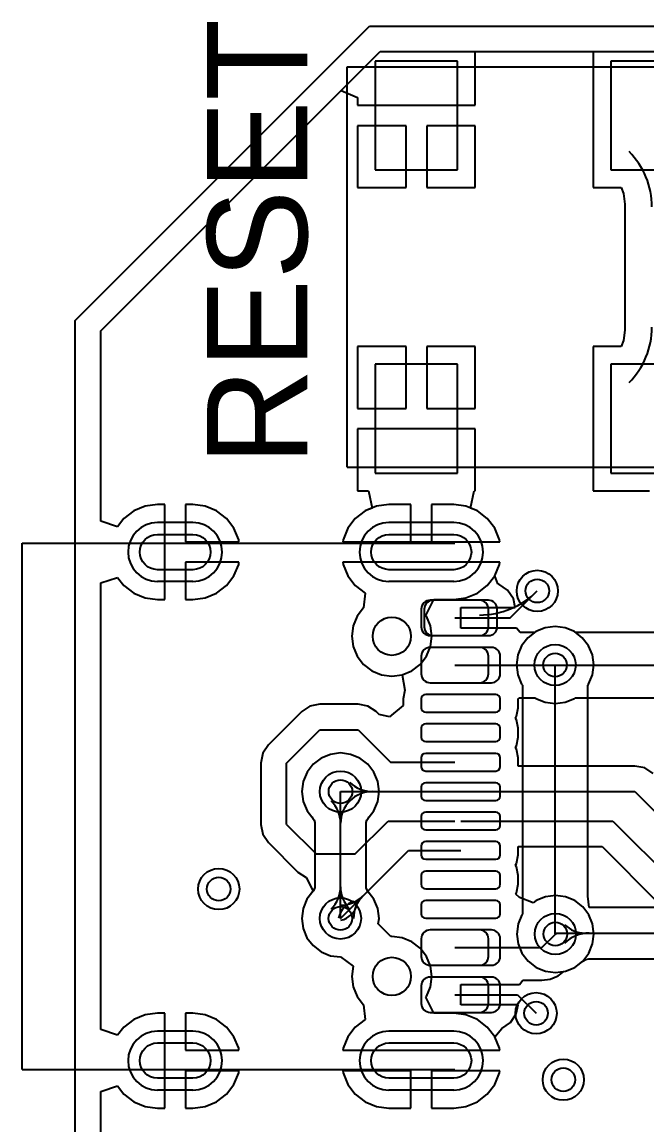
# Model space of a CAD drawing. Header units: millimetres. Extents: x 70.7 to 144.7, y 50.1 to 113.7.
# Drawn here: x 71.34 to 81.95, y 86.41 to 105.15 of the extents above; entities that cross this region are included whole.
import ezdxf

# ---------------------------------------------------------------- set-up
doc = ezdxf.new("R2010")
doc.units = ezdxf.units.MM
for name, color, linetype in [('BottomLayer', 5, 'Continuous'), ('BottomSolder', 6, 'Continuous'), ('KeepOutLayer', 6, 'Continuous'), ('MultiLayer', 9, 'Continuous'), ('PadHoleLayer', 156, 'Continuous'), ('TopLayer', 1, 'Continuous'), ('TopOverlay', 2, 'Continuous'), ('TopPaste', 8, 'Continuous'), ('TopSolder', 216, 'Continuous'), ('ViaHoleLayer', 16, 'Continuous')]:
    doc.layers.add(name, color=color, linetype=linetype)

# ---------------------------------------------------------------- blocks, each defined once
blk = doc.blocks.new('_____C_46')
at = {"layer": 'BottomLayer'}
for p, q in [((-2.075, 4.82), (-2.675, 4.82)), ((2.355, 4.82), (1.255, 4.82)), ((-2.075, 3.82), (-2.675, 3.82)), ((2.355, 3.82), (1.255, 3.82)), ((-2.075, -3.82), (-2.675, -3.82)), ((2.355, -3.82), (1.255, -3.82)), ((-2.075, -4.82), (-2.675, -4.82)), ((2.355, -4.82), (1.255, -4.82))]:
    blk.add_line(p, q, dxfattribs=at)
for centre, start, end in [((-2.675, 4.32), 90, 270), ((-2.075, 4.32), 270, 90), ((1.255, 4.32), 90, 270), ((2.355, 4.32), 270, 90), ((-2.675, -4.32), 90, 270), ((-2.075, -4.32), 270, 90), ((1.255, -4.32), 90, 270), ((2.355, -4.32), 270, 90)]:
    blk.add_arc(centre, 0.5, start, end, dxfattribs=at)
at = {"layer": 'BottomSolder'}
for p, q in [((-2.075, 4.82), (-2.675, 4.82)), ((2.355, 4.82), (1.255, 4.82)), ((-2.075, 3.82), (-2.675, 3.82)), ((2.355, 3.82), (1.255, 3.82)), ((-2.075, -3.82), (-2.675, -3.82)), ((2.355, -3.82), (1.255, -3.82)), ((-2.075, -4.82), (-2.675, -4.82)), ((2.355, -4.82), (1.255, -4.82))]:
    blk.add_line(p, q, dxfattribs=at)
for centre, start, end in [((-2.675, 4.32), 90, 270), ((-2.075, 4.32), 270, 90), ((1.255, 4.32), 90, 270), ((2.355, 4.32), 270, 90), ((-2.675, -4.32), 90, 270), ((-2.075, -4.32), 270, 90), ((1.255, -4.32), 90, 270), ((2.355, -4.32), 270, 90)]:
    blk.add_arc(centre, 0.5, start, end, dxfattribs=at)
at = {"layer": 'KeepOutLayer'}
for centre in [(1.305, 2.89), (1.305, -2.89)]:
    blk.add_circle(centre, 0.325, dxfattribs=at)
at = {"layer": 'MultiLayer'}
for p, q in [((-2.075, 4.82), (-2.675, 4.82)), ((2.355, 4.82), (1.255, 4.82)), ((-2.075, 3.82), (-2.675, 3.82)), ((2.355, 3.82), (1.255, 3.82)), ((-2.075, -3.82), (-2.675, -3.82)), ((2.355, -3.82), (1.255, -3.82)), ((-2.075, -4.82), (-2.675, -4.82)), ((2.355, -4.82), (1.255, -4.82))]:
    blk.add_line(p, q, dxfattribs=at)
for centre, start, end in [((-2.675, 4.32), 90, 270), ((-2.075, 4.32), 270, 90), ((1.255, 4.32), 90, 270), ((2.355, 4.32), 270, 90), ((-2.675, -4.32), 90, 270), ((-2.075, -4.32), 270, 90), ((1.255, -4.32), 90, 270), ((2.355, -4.32), 270, 90)]:
    blk.add_arc(centre, 0.5, start, end, dxfattribs=at)
at = {"layer": 'PadHoleLayer'}
for points in [[(-2.675, 4.62), (-2.075, 4.62, -1), (-2.075, 4.02), (-2.675, 4.02, -1)], [(1.255, 4.62), (2.355, 4.62, -1), (2.355, 4.02), (1.255, 4.02, -1)], [(-2.675, -4.02), (-2.075, -4.02, -1), (-2.075, -4.62), (-2.675, -4.62, -1)], [(1.255, -4.02), (2.355, -4.02, -1), (2.355, -4.62), (1.255, -4.62, -1)]]:
    blk.add_lwpolyline(points, format="xyb", close=True, dxfattribs=at)
at = {"layer": 'TopLayer'}
for p, q in [((-2.075, 4.82), (-2.675, 4.82)), ((2.355, 4.82), (1.255, 4.82)), ((-2.075, 3.82), (-2.675, 3.82)), ((2.355, 3.82), (1.255, 3.82)), ((2.795, 3.5), (1.955, 3.5)), ((2.945, 3.5), (2.005, 3.5)), ((1.805, 3.35), (1.805, 3.05)), ((1.855, 3.35), (1.855, 3.05)), ((2.945, 3.05), (2.945, 3.35)), ((3.095, 3.05), (3.095, 3.35)), ((1.955, 2.9), (2.795, 2.9)), ((2.005, 2.9), (2.945, 2.9)), ((2.995, 2.7), (1.955, 2.7)), ((2.795, 2.7), (1.955, 2.7)), ((1.805, 2.55), (1.805, 2.25)), ((1.805, 2.55), (1.805, 2.25)), ((2.945, 2.25), (2.945, 2.55)), ((3.145, 2.25), (3.145, 2.55)), ((1.955, 2.1), (2.995, 2.1)), ((1.955, 2.1), (2.795, 2.1)), ((3.07, 1.9), (1.88, 1.9)), ((1.805, 1.825), (1.805, 1.675)), ((3.145, 1.675), (3.145, 1.825)), ((1.88, 1.6), (3.07, 1.6)), ((1.805, 1.325), (1.805, 1.175)), ((3.07, 1.4), (1.88, 1.4)), ((3.145, 1.175), (3.145, 1.325)), ((1.88, 1.1), (3.07, 1.1)), ((1.805, 0.825), (1.805, 0.675)), ((3.07, 0.9), (1.88, 0.9)), ((3.145, 0.675), (3.145, 0.825)), ((1.88, 0.6), (3.07, 0.6)), ((3.07, 0.4), (1.88, 0.4)), ((1.805, 0.325), (1.805, 0.175)), ((3.145, 0.175), (3.145, 0.325)), ((1.88, 0.1), (3.07, 0.1)), ((1.805, -0.175), (1.805, -0.325)), ((3.07, -0.1), (1.88, -0.1)), ((3.145, -0.325), (3.145, -0.175)), ((1.88, -0.4), (3.07, -0.4)), ((1.805, -0.675), (1.805, -0.825)), ((3.07, -0.6), (1.88, -0.6)), ((3.145, -0.825), (3.145, -0.675)), ((1.88, -0.9), (3.07, -0.9)), ((3.07, -1.1), (1.88, -1.1)), ((1.805, -1.175), (1.805, -1.325)), ((3.145, -1.325), (3.145, -1.175)), ((1.88, -1.4), (3.07, -1.4)), ((1.805, -1.675), (1.805, -1.825)), ((3.07, -1.6), (1.88, -1.6)), ((3.145, -1.825), (3.145, -1.675)), ((1.88, -1.9), (3.07, -1.9)), ((2.995, -2.1), (1.955, -2.1)), ((2.795, -2.1), (1.955, -2.1)), ((1.805, -2.25), (1.805, -2.55)), ((1.805, -2.25), (1.805, -2.55)), ((2.945, -2.55), (2.945, -2.25)), ((3.145, -2.55), (3.145, -2.25)), ((1.955, -2.7), (2.995, -2.7)), ((1.955, -2.7), (2.795, -2.7)), ((2.995, -2.9), (1.955, -2.9)), ((2.795, -2.9), (1.955, -2.9)), ((1.805, -3.05), (1.805, -3.35)), ((1.805, -3.05), (1.805, -3.35)), ((2.945, -3.35), (2.945, -3.05)), ((3.145, -3.35), (3.145, -3.05)), ((1.955, -3.5), (2.995, -3.5)), ((1.955, -3.5), (2.795, -3.5)), ((-2.075, -3.82), (-2.675, -3.82)), ((2.355, -3.82), (1.255, -3.82)), ((-2.075, -4.82), (-2.675, -4.82)), ((2.355, -4.82), (1.255, -4.82))]:
    blk.add_line(p, q, dxfattribs=at)
for centre, radius, start, end in [((-2.675, 4.32), 0.5, 90, 270), ((-2.075, 4.32), 0.5, 270, 90), ((1.255, 4.32), 0.5, 90, 270), ((2.355, 4.32), 0.5, 270, 90), ((1.955, 3.35), 0.15, 90, 180), ((2.005, 3.35), 0.15, 90, 180), ((2.795, 3.35), 0.15, 0, 90), ((2.945, 3.35), 0.15, 0, 90), ((1.955, 3.05), 0.15, 180, 270), ((2.005, 3.05), 0.15, 180, 270), ((2.795, 3.05), 0.15, 270, 0), ((2.945, 3.05), 0.15, 270, 0), ((1.955, 2.55), 0.15, 90, 180), ((1.955, 2.55), 0.15, 90, 180), ((2.795, 2.55), 0.15, 0, 90), ((2.995, 2.55), 0.15, 0, 90), ((1.955, 2.25), 0.15, 180, 270), ((1.955, 2.25), 0.15, 180, 270), ((2.795, 2.25), 0.15, 270, 0), ((2.995, 2.25), 0.15, 270, 0), ((1.88, 1.825), 0.075, 90, 180), ((3.07, 1.825), 0.075, 0, 90), ((1.88, 1.675), 0.075, 180, 270), ((3.07, 1.675), 0.075, 270, 0), ((1.88, 1.325), 0.075, 90, 180), ((3.07, 1.325), 0.075, 0, 90), ((1.88, 1.175), 0.075, 180, 270), ((3.07, 1.175), 0.075, 270, 0), ((1.88, 0.825), 0.075, 90, 180), ((3.07, 0.825), 0.075, 0, 90), ((1.88, 0.675), 0.075, 180, 270), ((3.07, 0.675), 0.075, 270, 0), ((1.88, 0.325), 0.075, 90, 180), ((3.07, 0.325), 0.075, 0, 90), ((1.88, 0.175), 0.075, 180, 270), ((3.07, 0.175), 0.075, 270, 0), ((1.88, -0.175), 0.075, 90, 180), ((3.07, -0.175), 0.075, 0, 90), ((1.88, -0.325), 0.075, 180, 270), ((3.07, -0.325), 0.075, 270, 0), ((1.88, -0.675), 0.075, 90, 180), ((3.07, -0.675), 0.075, 0, 90), ((1.88, -0.825), 0.075, 180, 270), ((3.07, -0.825), 0.075, 270, 0), ((1.88, -1.175), 0.075, 90, 180), ((3.07, -1.175), 0.075, 0, 90), ((1.88, -1.325), 0.075, 180, 270), ((3.07, -1.325), 0.075, 270, 0), ((1.88, -1.675), 0.075, 90, 180), ((3.07, -1.675), 0.075, 0, 90), ((1.88, -1.825), 0.075, 180, 270), ((3.07, -1.825), 0.075, 270, 0), ((1.955, -2.25), 0.15, 90, 180), ((1.955, -2.25), 0.15, 90, 180), ((2.795, -2.25), 0.15, 0, 90), ((2.995, -2.25), 0.15, 0, 90), ((1.955, -2.55), 0.15, 180, 270), ((1.955, -2.55), 0.15, 180, 270), ((2.795, -2.55), 0.15, 270, 0), ((2.995, -2.55), 0.15, 270, 0), ((1.955, -3.05), 0.15, 90, 180), ((1.955, -3.05), 0.15, 90, 180), ((2.795, -3.05), 0.15, 0, 90), ((2.995, -3.05), 0.15, 0, 90), ((1.955, -3.35), 0.15, 180, 270), ((1.955, -3.35), 0.15, 180, 270), ((2.795, -3.35), 0.15, 270, 0), ((2.995, -3.35), 0.15, 270, 0), ((-2.675, -4.32), 0.5, 90, 270), ((-2.075, -4.32), 0.5, 270, 90), ((1.255, -4.32), 0.5, 90, 270), ((2.355, -4.32), 0.5, 270, 90)]:
    blk.add_arc(centre, radius, start, end, dxfattribs=at)
at = {"layer": 'TopOverlay'}
for p, q in [((-4.975, -4.47), (-4.975, 4.47)), ((-4.975, 4.47), (2.375, 4.47)), ((-4.975, -4.47), (2.375, -4.47))]:
    blk.add_line(p, q, dxfattribs=at)
at = {"layer": 'TopPaste'}
for p, q in [((2.795, 3.5), (1.955, 3.5)), ((2.945, 3.5), (2.005, 3.5)), ((1.805, 3.35), (1.805, 3.05)), ((1.855, 3.35), (1.855, 3.05)), ((2.945, 3.05), (2.945, 3.35)), ((3.095, 3.05), (3.095, 3.35)), ((1.955, 2.9), (2.795, 2.9)), ((2.005, 2.9), (2.945, 2.9)), ((2.995, 2.7), (1.955, 2.7)), ((2.795, 2.7), (1.955, 2.7)), ((1.805, 2.55), (1.805, 2.25)), ((1.805, 2.55), (1.805, 2.25)), ((2.945, 2.25), (2.945, 2.55)), ((3.145, 2.25), (3.145, 2.55)), ((1.955, 2.1), (2.995, 2.1)), ((1.955, 2.1), (2.795, 2.1)), ((3.07, 1.9), (1.88, 1.9)), ((1.805, 1.825), (1.805, 1.675)), ((3.145, 1.675), (3.145, 1.825)), ((1.88, 1.6), (3.07, 1.6)), ((1.805, 1.325), (1.805, 1.175)), ((3.07, 1.4), (1.88, 1.4)), ((3.145, 1.175), (3.145, 1.325)), ((1.88, 1.1), (3.07, 1.1)), ((1.805, 0.825), (1.805, 0.675)), ((3.07, 0.9), (1.88, 0.9)), ((3.145, 0.675), (3.145, 0.825)), ((1.88, 0.6), (3.07, 0.6)), ((3.07, 0.4), (1.88, 0.4)), ((1.805, 0.325), (1.805, 0.175)), ((3.145, 0.175), (3.145, 0.325)), ((1.88, 0.1), (3.07, 0.1)), ((1.805, -0.175), (1.805, -0.325)), ((3.07, -0.1), (1.88, -0.1)), ((3.145, -0.325), (3.145, -0.175)), ((1.88, -0.4), (3.07, -0.4)), ((1.805, -0.675), (1.805, -0.825)), ((3.07, -0.6), (1.88, -0.6)), ((3.145, -0.825), (3.145, -0.675)), ((1.88, -0.9), (3.07, -0.9)), ((3.07, -1.1), (1.88, -1.1)), ((1.805, -1.175), (1.805, -1.325)), ((3.145, -1.325), (3.145, -1.175)), ((1.88, -1.4), (3.07, -1.4)), ((1.805, -1.675), (1.805, -1.825)), ((3.07, -1.6), (1.88, -1.6)), ((3.145, -1.825), (3.145, -1.675)), ((1.88, -1.9), (3.07, -1.9)), ((2.995, -2.1), (1.955, -2.1)), ((2.795, -2.1), (1.955, -2.1)), ((1.805, -2.25), (1.805, -2.55)), ((1.805, -2.25), (1.805, -2.55)), ((2.945, -2.55), (2.945, -2.25)), ((3.145, -2.55), (3.145, -2.25)), ((1.955, -2.7), (2.995, -2.7)), ((1.955, -2.7), (2.795, -2.7)), ((2.995, -2.9), (1.955, -2.9)), ((2.795, -2.9), (1.955, -2.9)), ((1.805, -3.05), (1.805, -3.35)), ((1.805, -3.05), (1.805, -3.35)), ((2.945, -3.35), (2.945, -3.05)), ((3.145, -3.35), (3.145, -3.05)), ((1.955, -3.5), (2.995, -3.5)), ((1.955, -3.5), (2.795, -3.5))]:
    blk.add_line(p, q, dxfattribs=at)
for centre, radius, start, end in [((1.955, 3.35), 0.15, 90, 180), ((2.005, 3.35), 0.15, 90, 180), ((2.795, 3.35), 0.15, 0, 90), ((2.945, 3.35), 0.15, 0, 90), ((1.955, 3.05), 0.15, 180, 270), ((2.005, 3.05), 0.15, 180, 270), ((2.795, 3.05), 0.15, 270, 0), ((2.945, 3.05), 0.15, 270, 0), ((1.955, 2.55), 0.15, 90, 180), ((1.955, 2.55), 0.15, 90, 180), ((2.795, 2.55), 0.15, 0, 90), ((2.995, 2.55), 0.15, 0, 90), ((1.955, 2.25), 0.15, 180, 270), ((1.955, 2.25), 0.15, 180, 270), ((2.795, 2.25), 0.15, 270, 0), ((2.995, 2.25), 0.15, 270, 0), ((1.88, 1.825), 0.075, 90, 180), ((3.07, 1.825), 0.075, 0, 90), ((1.88, 1.675), 0.075, 180, 270), ((3.07, 1.675), 0.075, 270, 0), ((1.88, 1.325), 0.075, 90, 180), ((3.07, 1.325), 0.075, 0, 90), ((1.88, 1.175), 0.075, 180, 270), ((3.07, 1.175), 0.075, 270, 0), ((1.88, 0.825), 0.075, 90, 180), ((3.07, 0.825), 0.075, 0, 90), ((1.88, 0.675), 0.075, 180, 270), ((3.07, 0.675), 0.075, 270, 0), ((1.88, 0.325), 0.075, 90, 180), ((3.07, 0.325), 0.075, 0, 90), ((1.88, 0.175), 0.075, 180, 270), ((3.07, 0.175), 0.075, 270, 0), ((1.88, -0.175), 0.075, 90, 180), ((3.07, -0.175), 0.075, 0, 90), ((1.88, -0.325), 0.075, 180, 270), ((3.07, -0.325), 0.075, 270, 0), ((1.88, -0.675), 0.075, 90, 180), ((3.07, -0.675), 0.075, 0, 90), ((1.88, -0.825), 0.075, 180, 270), ((3.07, -0.825), 0.075, 270, 0), ((1.88, -1.175), 0.075, 90, 180), ((3.07, -1.175), 0.075, 0, 90), ((1.88, -1.325), 0.075, 180, 270), ((3.07, -1.325), 0.075, 270, 0), ((1.88, -1.675), 0.075, 90, 180), ((3.07, -1.675), 0.075, 0, 90), ((1.88, -1.825), 0.075, 180, 270), ((3.07, -1.825), 0.075, 270, 0), ((1.955, -2.25), 0.15, 90, 180), ((1.955, -2.25), 0.15, 90, 180), ((2.795, -2.25), 0.15, 0, 90), ((2.995, -2.25), 0.15, 0, 90), ((1.955, -2.55), 0.15, 180, 270), ((1.955, -2.55), 0.15, 180, 270), ((2.795, -2.55), 0.15, 270, 0), ((2.995, -2.55), 0.15, 270, 0), ((1.955, -3.05), 0.15, 90, 180), ((1.955, -3.05), 0.15, 90, 180), ((2.795, -3.05), 0.15, 0, 90), ((2.995, -3.05), 0.15, 0, 90), ((1.955, -3.35), 0.15, 180, 270), ((1.955, -3.35), 0.15, 180, 270), ((2.795, -3.35), 0.15, 270, 0), ((2.995, -3.35), 0.15, 270, 0)]:
    blk.add_arc(centre, radius, start, end, dxfattribs=at)
at = {"layer": 'TopSolder'}
for p, q in [((-2.075, 4.82), (-2.675, 4.82)), ((2.355, 4.82), (1.255, 4.82)), ((-2.075, 3.82), (-2.675, 3.82)), ((2.355, 3.82), (1.255, 3.82)), ((2.795, 3.5), (1.955, 3.5)), ((2.945, 3.5), (2.005, 3.5)), ((1.805, 3.35), (1.805, 3.05)), ((1.855, 3.35), (1.855, 3.05)), ((2.945, 3.05), (2.945, 3.35)), ((3.095, 3.05), (3.095, 3.35)), ((1.955, 2.9), (2.795, 2.9)), ((2.005, 2.9), (2.945, 2.9)), ((2.995, 2.7), (1.955, 2.7)), ((2.795, 2.7), (1.955, 2.7)), ((1.805, 2.55), (1.805, 2.25)), ((1.805, 2.55), (1.805, 2.25)), ((2.945, 2.25), (2.945, 2.55)), ((3.145, 2.25), (3.145, 2.55)), ((1.955, 2.1), (2.995, 2.1)), ((1.955, 2.1), (2.795, 2.1)), ((3.07, 1.9), (1.88, 1.9)), ((1.805, 1.825), (1.805, 1.675)), ((3.145, 1.675), (3.145, 1.825)), ((1.88, 1.6), (3.07, 1.6)), ((1.805, 1.325), (1.805, 1.175)), ((3.07, 1.4), (1.88, 1.4)), ((3.145, 1.175), (3.145, 1.325)), ((1.88, 1.1), (3.07, 1.1)), ((1.805, 0.825), (1.805, 0.675)), ((3.07, 0.9), (1.88, 0.9)), ((3.145, 0.675), (3.145, 0.825)), ((1.88, 0.6), (3.07, 0.6)), ((3.07, 0.4), (1.88, 0.4)), ((1.805, 0.325), (1.805, 0.175)), ((3.145, 0.175), (3.145, 0.325)), ((1.88, 0.1), (3.07, 0.1)), ((1.805, -0.175), (1.805, -0.325)), ((3.07, -0.1), (1.88, -0.1)), ((3.145, -0.325), (3.145, -0.175)), ((1.88, -0.4), (3.07, -0.4)), ((1.805, -0.675), (1.805, -0.825)), ((3.07, -0.6), (1.88, -0.6)), ((3.145, -0.825), (3.145, -0.675)), ((1.88, -0.9), (3.07, -0.9)), ((3.07, -1.1), (1.88, -1.1)), ((1.805, -1.175), (1.805, -1.325)), ((3.145, -1.325), (3.145, -1.175)), ((1.88, -1.4), (3.07, -1.4)), ((1.805, -1.675), (1.805, -1.825)), ((3.07, -1.6), (1.88, -1.6)), ((3.145, -1.825), (3.145, -1.675)), ((1.88, -1.9), (3.07, -1.9)), ((2.995, -2.1), (1.955, -2.1)), ((2.795, -2.1), (1.955, -2.1)), ((1.805, -2.25), (1.805, -2.55)), ((1.805, -2.25), (1.805, -2.55)), ((2.945, -2.55), (2.945, -2.25)), ((3.145, -2.55), (3.145, -2.25)), ((1.955, -2.7), (2.995, -2.7)), ((1.955, -2.7), (2.795, -2.7)), ((2.995, -2.9), (1.955, -2.9)), ((2.795, -2.9), (1.955, -2.9)), ((1.805, -3.05), (1.805, -3.35)), ((1.805, -3.05), (1.805, -3.35)), ((2.945, -3.35), (2.945, -3.05)), ((3.145, -3.35), (3.145, -3.05)), ((1.955, -3.5), (2.995, -3.5)), ((1.955, -3.5), (2.795, -3.5)), ((-2.075, -3.82), (-2.675, -3.82)), ((2.355, -3.82), (1.255, -3.82)), ((-2.075, -4.82), (-2.675, -4.82)), ((2.355, -4.82), (1.255, -4.82))]:
    blk.add_line(p, q, dxfattribs=at)
for centre, radius, start, end in [((-2.675, 4.32), 0.5, 90, 270), ((-2.075, 4.32), 0.5, 270, 90), ((1.255, 4.32), 0.5, 90, 270), ((2.355, 4.32), 0.5, 270, 90), ((1.955, 3.35), 0.15, 90, 180), ((2.005, 3.35), 0.15, 90, 180), ((2.795, 3.35), 0.15, 0, 90), ((2.945, 3.35), 0.15, 0, 90), ((1.955, 3.05), 0.15, 180, 270), ((2.005, 3.05), 0.15, 180, 270), ((2.795, 3.05), 0.15, 270, 0), ((2.945, 3.05), 0.15, 270, 0), ((1.955, 2.55), 0.15, 90, 180), ((1.955, 2.55), 0.15, 90, 180), ((2.795, 2.55), 0.15, 0, 90), ((2.995, 2.55), 0.15, 0, 90), ((1.955, 2.25), 0.15, 180, 270), ((1.955, 2.25), 0.15, 180, 270), ((2.795, 2.25), 0.15, 270, 0), ((2.995, 2.25), 0.15, 270, 0), ((1.88, 1.825), 0.075, 90, 180), ((3.07, 1.825), 0.075, 0, 90), ((1.88, 1.675), 0.075, 180, 270), ((3.07, 1.675), 0.075, 270, 0), ((1.88, 1.325), 0.075, 90, 180), ((3.07, 1.325), 0.075, 0, 90), ((1.88, 1.175), 0.075, 180, 270), ((3.07, 1.175), 0.075, 270, 0), ((1.88, 0.825), 0.075, 90, 180), ((3.07, 0.825), 0.075, 0, 90), ((1.88, 0.675), 0.075, 180, 270), ((3.07, 0.675), 0.075, 270, 0), ((1.88, 0.325), 0.075, 90, 180), ((3.07, 0.325), 0.075, 0, 90), ((1.88, 0.175), 0.075, 180, 270), ((3.07, 0.175), 0.075, 270, 0), ((1.88, -0.175), 0.075, 90, 180), ((3.07, -0.175), 0.075, 0, 90), ((1.88, -0.325), 0.075, 180, 270), ((3.07, -0.325), 0.075, 270, 0), ((1.88, -0.675), 0.075, 90, 180), ((3.07, -0.675), 0.075, 0, 90), ((1.88, -0.825), 0.075, 180, 270), ((3.07, -0.825), 0.075, 270, 0), ((1.88, -1.175), 0.075, 90, 180), ((3.07, -1.175), 0.075, 0, 90), ((1.88, -1.325), 0.075, 180, 270), ((3.07, -1.325), 0.075, 270, 0), ((1.88, -1.675), 0.075, 90, 180), ((3.07, -1.675), 0.075, 0, 90), ((1.88, -1.825), 0.075, 180, 270), ((3.07, -1.825), 0.075, 270, 0), ((1.955, -2.25), 0.15, 90, 180), ((1.955, -2.25), 0.15, 90, 180), ((2.795, -2.25), 0.15, 0, 90), ((2.995, -2.25), 0.15, 0, 90), ((1.955, -2.55), 0.15, 180, 270), ((1.955, -2.55), 0.15, 180, 270), ((2.795, -2.55), 0.15, 270, 0), ((2.995, -2.55), 0.15, 270, 0), ((1.955, -3.05), 0.15, 90, 180), ((1.955, -3.05), 0.15, 90, 180), ((2.795, -3.05), 0.15, 0, 90), ((2.995, -3.05), 0.15, 0, 90), ((1.955, -3.35), 0.15, 180, 270), ((1.955, -3.35), 0.15, 180, 270), ((2.795, -3.35), 0.15, 270, 0), ((2.995, -3.35), 0.15, 270, 0), ((-2.675, -4.32), 0.5, 90, 270), ((-2.075, -4.32), 0.5, 270, 90), ((1.255, -4.32), 0.5, 90, 270), ((2.355, -4.32), 0.5, 270, 90)]:
    blk.add_arc(centre, radius, start, end, dxfattribs=at)
blk = doc.blocks.new('KEY_4P____52')
at = {"layer": 'TopLayer'}
for p, q in [((-2.7, 3.5), (-2.7, 1.65)), ((-1.3, 3.5), (-2.7, 3.5)), ((-1.3, 1.65), (-1.3, 3.5)), ((1.3, 3.5), (1.3, 1.65)), ((2.7, 3.5), (1.3, 3.5)), ((2.7, 1.65), (2.7, 3.5)), ((-2.7, 1.65), (-1.3, 1.65)), ((1.3, 1.65), (2.7, 1.65)), ((-2.7, -1.65), (-2.7, -3.5)), ((-1.3, -1.65), (-2.7, -1.65)), ((-1.3, -3.5), (-1.3, -1.65)), ((1.3, -1.65), (1.3, -3.5)), ((2.7, -1.65), (1.3, -1.65)), ((2.7, -3.5), (2.7, -1.65)), ((-2.7, -3.5), (-1.3, -3.5)), ((1.3, -3.5), (2.7, -3.5))]:
    blk.add_line(p, q, dxfattribs=at)
at = {"layer": 'TopOverlay'}
for p, q in [((-3.175, -3.4), (-3.175, 3.4)), ((-3.175, 3.4), (3.175, 3.4)), ((3.175, -3.4), (3.175, 3.4)), ((-3.175, -3.4), (3.175, -3.4))]:
    blk.add_line(p, q, dxfattribs=at)
at = {"layer": 'TopPaste'}
for p, q in [((-2.7, 3.5), (-2.7, 1.65)), ((-1.3, 3.5), (-2.7, 3.5)), ((-1.3, 1.65), (-1.3, 3.5)), ((1.3, 3.5), (1.3, 1.65)), ((2.7, 3.5), (1.3, 3.5)), ((2.7, 1.65), (2.7, 3.5)), ((-2.7, 1.65), (-1.3, 1.65)), ((1.3, 1.65), (2.7, 1.65)), ((-2.7, -1.65), (-2.7, -3.5)), ((-1.3, -1.65), (-2.7, -1.65)), ((-1.3, -3.5), (-1.3, -1.65)), ((1.3, -1.65), (1.3, -3.5)), ((2.7, -1.65), (1.3, -1.65)), ((2.7, -3.5), (2.7, -1.65)), ((-2.7, -3.5), (-1.3, -3.5)), ((1.3, -3.5), (2.7, -3.5))]:
    blk.add_line(p, q, dxfattribs=at)
at = {"layer": 'TopSolder'}
for p, q in [((-2.7, 3.5), (-2.7, 1.65)), ((-1.3, 3.5), (-2.7, 3.5)), ((-1.3, 1.65), (-1.3, 3.5)), ((1.3, 3.5), (1.3, 1.65)), ((2.7, 3.5), (1.3, 3.5)), ((2.7, 1.65), (2.7, 3.5)), ((-2.7, 1.65), (-1.3, 1.65)), ((1.3, 1.65), (2.7, 1.65)), ((-2.7, -1.65), (-2.7, -3.5)), ((-1.3, -1.65), (-2.7, -1.65)), ((-1.3, -3.5), (-1.3, -1.65)), ((1.3, -1.65), (1.3, -3.5)), ((2.7, -1.65), (1.3, -1.65)), ((2.7, -3.5), (2.7, -1.65)), ((-2.7, -3.5), (-1.3, -3.5)), ((1.3, -3.5), (2.7, -3.5))]:
    blk.add_line(p, q, dxfattribs=at)

msp = doc.modelspace()

# ---------------------------------------------------------------- linework, layer by layer
at = {"layer": 'BottomLayer'}
for p, q in [((72.677, 99.901), (77.422, 104.646)), ((77.422, 104.646), (85.211, 104.646)), ((72.677, 96.671), (72.677, 99.901)), ((73.431, 96.924), (73.237, 96.844)), ((73.64, 96.952), (73.431, 96.924)), ((73.765, 96.952), (73.64, 96.952)), ((73.765, 96.145), (73.765, 96.952)), ((74.24, 96.952), (74.115, 96.952)), ((74.115, 96.952), (74.115, 96.32)), ((74.449, 96.924), (74.24, 96.952)), ((74.643, 96.844), (74.449, 96.924)), ((77.361, 96.924), (77.167, 96.844)), ((77.57, 96.952), (77.361, 96.924)), ((77.945, 96.952), (77.57, 96.952)), ((77.945, 96.32), (77.945, 96.952)), ((78.67, 96.952), (78.295, 96.952)), ((78.295, 96.952), (78.295, 96.32)), ((78.879, 96.924), (78.67, 96.952)), ((79.073, 96.844), (78.879, 96.924)), ((73.069, 96.716), (72.961, 96.575)), ((73.237, 96.844), (73.069, 96.716)), ((74.811, 96.716), (74.643, 96.844)), ((74.939, 96.548), (74.811, 96.716)), ((76.999, 96.716), (76.871, 96.548)), ((77.167, 96.844), (76.999, 96.716)), ((79.241, 96.716), (79.073, 96.844)), ((79.369, 96.548), (79.241, 96.716)), ((72.961, 96.575), (72.677, 96.671)), ((75.019, 96.354), (74.939, 96.548)), ((76.871, 96.548), (76.791, 96.354)), ((79.449, 96.354), (79.369, 96.548)), ((74.115, 96.32), (75.024, 96.32)), ((75.024, 96.32), (75.019, 96.354)), ((76.791, 96.354), (76.786, 96.32)), ((76.786, 96.32), (77.945, 96.32)), ((78.295, 96.32), (79.454, 96.32)), ((79.454, 96.32), (79.449, 96.354)), ((73.765, 95.338), (73.765, 96.145)), ((75.024, 95.97), (74.115, 95.97)), ((74.115, 95.97), (74.115, 95.338)), ((74.939, 95.742), (75.019, 95.936)), ((75.019, 95.936), (75.024, 95.97)), ((79.454, 95.97), (76.786, 95.97)), ((76.786, 95.97), (76.791, 95.936)), ((76.791, 95.936), (76.871, 95.742)), ((79.369, 95.742), (79.449, 95.936)), ((79.449, 95.936), (79.454, 95.97)), ((74.811, 95.574), (74.939, 95.742)), ((76.871, 95.742), (76.999, 95.574)), ((79.241, 95.574), (79.369, 95.742)), ((72.677, 95.619), (72.961, 95.715)), ((72.677, 88.031), (72.677, 95.619)), ((72.961, 95.715), (73.069, 95.574)), ((73.069, 95.574), (73.237, 95.446)), ((74.643, 95.446), (74.811, 95.574)), ((76.999, 95.574), (77.167, 95.446)), ((79.073, 95.446), (79.241, 95.574)), ((73.237, 95.446), (73.431, 95.366)), ((73.431, 95.366), (73.64, 95.338)), ((74.24, 95.338), (74.449, 95.366)), ((74.449, 95.366), (74.643, 95.446)), ((77.167, 95.446), (77.139, 95.196)), ((77.167, 95.446), (77.167, 95.446)), ((77.167, 95.446), (77.167, 95.446)), ((77.167, 95.446), (77.167, 95.446)), ((78.67, 95.338), (78.879, 95.366)), ((78.879, 95.366), (79.073, 95.446)), ((73.64, 95.338), (73.765, 95.338)), ((74.115, 95.338), (74.24, 95.338)), ((77.139, 95.196), (77.03, 95.055)), ((78.199, 95.069), (78.332, 95.338)), ((78.332, 95.338), (78.67, 95.338)), ((77.03, 95.055), (76.962, 94.891)), ((78.21, 95.055), (78.199, 95.069)), ((78.278, 94.891), (78.21, 95.055)), ((76.962, 94.891), (76.939, 94.715)), ((78.301, 94.715), (78.278, 94.891)), ((80.222, 94.86), (80.064, 94.794)), ((80.392, 94.882), (80.222, 94.86)), ((80.562, 94.86), (80.392, 94.882)), ((80.72, 94.794), (80.562, 94.86)), ((76.939, 94.715), (76.962, 94.539)), ((78.278, 94.539), (78.301, 94.715)), ((79.928, 94.69), (79.824, 94.554)), ((80.064, 94.794), (79.928, 94.69)), ((80.855, 94.69), (80.72, 94.794)), ((80.96, 94.554), (80.855, 94.69)), ((76.962, 94.539), (77.03, 94.375)), ((78.21, 94.375), (78.278, 94.539)), ((79.824, 94.554), (79.759, 94.396)), ((81.025, 94.396), (80.96, 94.554)), ((77.03, 94.375), (77.139, 94.234)), ((78.101, 94.234), (78.21, 94.375)), ((79.759, 94.396), (79.736, 94.226)), ((81.048, 94.226), (81.025, 94.396)), ((77.139, 94.234), (77.28, 94.125)), ((77.28, 94.125), (77.444, 94.057)), ((77.444, 94.057), (77.62, 94.034)), ((77.62, 94.034), (77.796, 94.057)), ((77.796, 94.057), (77.96, 94.125)), ((77.96, 94.125), (78.101, 94.234)), ((79.736, 94.226), (79.759, 94.057)), ((79.759, 94.057), (79.824, 93.898)), ((80.392, 89.661), (80.392, 94.226)), ((80.96, 93.898), (81.025, 94.057)), ((81.025, 94.057), (81.048, 94.226)), ((79.824, 93.898), (79.837, 93.881)), ((79.837, 93.881), (79.837, 89.995)), ((80.947, 93.881), (80.96, 93.898)), ((80.947, 90.296), (80.947, 93.881)), ((76.42, 92.643), (76.285, 92.539)), ((76.578, 92.708), (76.42, 92.643)), ((76.748, 92.731), (76.578, 92.708)), ((76.918, 92.708), (76.748, 92.731)), ((77.076, 92.643), (76.918, 92.708)), ((77.212, 92.539), (77.076, 92.643)), ((76.18, 92.403), (76.115, 92.245)), ((76.285, 92.539), (76.18, 92.403)), ((77.316, 92.403), (77.212, 92.539)), ((77.381, 92.245), (77.316, 92.403)), ((76.115, 92.245), (76.093, 92.075)), ((77.404, 92.075), (77.381, 92.245)), ((76.093, 92.075), (76.115, 91.905)), ((76.748, 89.923), (76.748, 92.075)), ((77.381, 91.905), (77.404, 92.075)), ((76.115, 91.905), (76.18, 91.747)), ((77.316, 91.747), (77.381, 91.905)), ((76.18, 91.747), (76.259, 91.644)), ((76.259, 91.644), (76.283, 91.609)), ((77.214, 91.609), (77.237, 91.644)), ((77.237, 91.644), (77.316, 91.747)), ((76.283, 91.609), (76.285, 91.611)), ((76.285, 91.611), (76.29, 91.607)), ((76.29, 91.607), (76.298, 91.588)), ((76.298, 91.588), (76.313, 91.553)), ((76.313, 91.553), (76.313, 90.446)), ((77.184, 91.553), (77.198, 91.588)), ((77.184, 90.463), (77.184, 91.553)), ((77.198, 91.588), (77.206, 91.607)), ((77.206, 91.607), (77.212, 91.611)), ((77.212, 91.611), (77.214, 91.609)), ((76.258, 90.352), (76.179, 90.249)), ((76.281, 90.387), (76.258, 90.352)), ((76.283, 90.385), (76.281, 90.387)), ((76.29, 90.39), (76.283, 90.385)), ((76.313, 90.446), (76.29, 90.39)), ((77.184, 90.441), (77.184, 90.463)), ((77.184, 90.463), (77.184, 90.463)), ((77.184, 90.463), (77.184, 90.463)), ((77.205, 90.389), (77.184, 90.441)), ((77.211, 90.385), (77.205, 90.389)), ((77.212, 90.387), (77.211, 90.385)), ((77.236, 90.352), (77.212, 90.387)), ((77.315, 90.249), (77.236, 90.352)), ((76.179, 90.249), (76.114, 90.091)), ((77.38, 90.091), (77.315, 90.249)), ((80.971, 90.107), (80.947, 90.296)), ((76.114, 90.091), (76.091, 89.921)), ((77.403, 89.921), (77.38, 90.091)), ((79.829, 89.984), (79.764, 89.826)), ((79.837, 89.995), (79.829, 89.984)), ((88.521, 90.107), (80.971, 90.107)), ((80.971, 90.107), (80.971, 90.107)), ((80.971, 90.107), (80.971, 90.107)), ((76.091, 89.921), (76.114, 89.752)), ((76.114, 89.752), (76.179, 89.593)), ((77.39, 89.826), (77.403, 89.921)), ((77.602, 89.613), (77.39, 89.826)), ((79.764, 89.826), (79.741, 89.656)), ((76.179, 89.593), (76.283, 89.458)), ((77.62, 89.616), (77.602, 89.613)), ((77.796, 89.593), (77.62, 89.616)), ((77.96, 89.525), (77.796, 89.593)), ((79.741, 89.656), (79.764, 89.487)), ((80.397, 89.656), (80.412, 89.671)), ((80.412, 89.671), (89.043, 89.671)), ((76.283, 89.458), (76.419, 89.353)), ((78.101, 89.416), (77.96, 89.525)), ((78.21, 89.275), (78.101, 89.416)), ((79.764, 89.487), (79.829, 89.328)), ((76.419, 89.353), (76.577, 89.288)), ((76.577, 89.288), (76.747, 89.266)), ((76.747, 89.266), (76.962, 89.111)), ((78.278, 89.111), (78.21, 89.275)), ((79.829, 89.328), (79.933, 89.193)), ((79.933, 89.193), (80.069, 89.088)), ((80.828, 89.168), (80.862, 89.191)), ((80.862, 89.191), (80.863, 89.192)), ((80.862, 89.191), (80.862, 89.191)), ((80.863, 89.192), (80.912, 89.225)), ((80.912, 89.225), (80.965, 89.236)), ((80.965, 89.236), (88.521, 89.236)), ((76.962, 89.111), (76.939, 88.935)), ((76.962, 89.111), (76.962, 89.111)), ((76.962, 89.111), (76.962, 89.111)), ((78.301, 88.935), (78.278, 89.111)), ((80.069, 89.088), (80.227, 89.023)), ((80.227, 89.023), (80.397, 89.001)), ((80.397, 89.001), (80.567, 89.023)), ((80.567, 89.023), (80.725, 89.088)), ((80.725, 89.088), (80.828, 89.168)), ((76.939, 88.935), (76.962, 88.759)), ((78.278, 88.759), (78.301, 88.935)), ((76.962, 88.759), (77.03, 88.595)), ((78.21, 88.595), (78.278, 88.759)), ((77.03, 88.595), (77.139, 88.454)), ((77.139, 88.454), (77.167, 88.204)), ((78.199, 88.581), (78.21, 88.595)), ((78.332, 88.312), (78.199, 88.581)), ((73.431, 88.284), (73.237, 88.204)), ((73.64, 88.312), (73.431, 88.284)), ((73.765, 88.312), (73.64, 88.312)), ((73.765, 87.505), (73.765, 88.312)), ((74.24, 88.312), (74.115, 88.312)), ((74.115, 88.312), (74.115, 87.68)), ((74.449, 88.284), (74.24, 88.312)), ((74.643, 88.204), (74.449, 88.284)), ((78.67, 88.312), (78.332, 88.312)), ((78.879, 88.284), (78.67, 88.312)), ((79.073, 88.204), (78.879, 88.284)), ((73.069, 88.076), (72.961, 87.935)), ((73.237, 88.204), (73.069, 88.076)), ((74.811, 88.076), (74.643, 88.204)), ((74.939, 87.908), (74.811, 88.076)), ((76.999, 88.076), (76.871, 87.908)), ((77.167, 88.204), (76.999, 88.076)), ((77.167, 88.204), (77.167, 88.204)), ((77.167, 88.204), (77.167, 88.204)), ((79.241, 88.076), (79.073, 88.204)), ((79.369, 87.908), (79.241, 88.076)), ((72.961, 87.935), (72.677, 88.031)), ((75.019, 87.714), (74.939, 87.908)), ((76.871, 87.908), (76.791, 87.714)), ((79.449, 87.714), (79.369, 87.908)), ((75.024, 87.68), (75.019, 87.714)), ((76.791, 87.714), (76.786, 87.68)), ((79.454, 87.68), (79.449, 87.714)), ((73.765, 86.698), (73.765, 87.505)), ((74.115, 87.68), (75.024, 87.68)), ((76.786, 87.68), (79.454, 87.68)), ((75.024, 87.33), (74.115, 87.33)), ((74.115, 87.33), (74.115, 86.698)), ((75.019, 87.296), (75.024, 87.33)), ((77.945, 87.33), (76.786, 87.33)), ((76.786, 87.33), (76.791, 87.296)), ((77.945, 86.698), (77.945, 87.33)), ((79.454, 87.33), (78.295, 87.33)), ((78.295, 87.33), (78.295, 86.698)), ((79.449, 87.296), (79.454, 87.33)), ((74.939, 87.102), (75.019, 87.296)), ((76.791, 87.296), (76.871, 87.102)), ((79.369, 87.102), (79.449, 87.296)), ((72.677, 86.979), (72.961, 87.075)), ((72.677, 55.262), (72.677, 86.979)), ((72.961, 87.075), (73.069, 86.934)), ((73.069, 86.934), (73.237, 86.806)), ((74.643, 86.806), (74.811, 86.934)), ((74.811, 86.934), (74.939, 87.102)), ((76.871, 87.102), (76.999, 86.934)), ((76.999, 86.934), (77.167, 86.806)), ((79.073, 86.806), (79.241, 86.934)), ((79.241, 86.934), (79.369, 87.102)), ((73.237, 86.806), (73.431, 86.726)), ((74.449, 86.726), (74.643, 86.806)), ((77.167, 86.806), (77.361, 86.726)), ((78.879, 86.726), (79.073, 86.806)), ((73.431, 86.726), (73.64, 86.698)), ((73.64, 86.698), (73.765, 86.698)), ((74.115, 86.698), (74.24, 86.698)), ((74.24, 86.698), (74.449, 86.726)), ((77.361, 86.726), (77.57, 86.698)), ((77.57, 86.698), (77.945, 86.698)), ((78.295, 86.698), (78.67, 86.698)), ((78.67, 86.698), (78.879, 86.726))]:
    msp.add_line(p, q, dxfattribs=at)
for centre in [(80.09, 95.485), (80.392, 94.226), (76.748, 92.075), (74.68, 90.42), (76.747, 89.921), (80.397, 89.656), (80.07, 88.31), (80.532, 87.181)]:
    msp.add_circle(centre, 0.35, dxfattribs=at)
for centre, radius, start, end in [((76.21, 91.537), 0.538, 0, 45), ((76.21, 91.537), 0.538, 0, 45), ((77.287, 91.537), 0.538, 135, 180), ((77.287, 91.537), 0.538, 135, 180), ((76.206, 90.463), 0.543, 315, 0), ((76.206, 90.463), 0.543, 315, 0), ((77.282, 90.457), 0.534, 180, 225), ((77.282, 90.457), 0.534, 180, 225), ((80.899, 90.158), 0.487, 225, 270), ((80.899, 90.158), 0.487, 225, 270), ((80.971, 89.082), 0.59, 90, 135), ((80.971, 89.082), 0.59, 90, 135)]:
    msp.add_arc(centre, radius, start, end, dxfattribs=at)
at = {"layer": 'KeepOutLayer'}
for p, q in [((72.242, 100.081), (77.242, 105.081)), ((77.242, 105.081), (137.678, 105.081)), ((78.242, 105.081), (78.242, 105.081)), ((72.242, 55.081), (72.242, 100.081))]:
    msp.add_line(p, q, dxfattribs=at)
at = {"layer": 'MultiLayer'}
for centre in [(80.09, 95.485), (80.392, 94.226), (76.748, 92.075), (74.68, 90.42), (76.747, 89.921), (80.397, 89.656), (80.07, 88.31), (80.532, 87.181)]:
    msp.add_circle(centre, 0.35, dxfattribs=at)
at = {"layer": 'TopLayer'}
for p, q in [((79.037, 103.736), (79.037, 104.646)), ((79.037, 104.646), (81.037, 104.646)), ((81.037, 104.646), (81.037, 102.336)), ((72.677, 99.901), (76.76, 103.983)), ((76.76, 103.983), (77.037, 103.869)), ((77.037, 103.869), (77.037, 103.736)), ((77.037, 103.736), (79.037, 103.736)), ((77.862, 103.386), (77.037, 103.386)), ((77.037, 103.386), (77.037, 102.336)), ((77.862, 102.336), (77.862, 103.386)), ((79.037, 103.386), (78.212, 103.386)), ((78.212, 103.386), (78.212, 102.336)), ((79.037, 102.336), (79.037, 103.386)), ((77.037, 102.336), (77.862, 102.336)), ((78.212, 102.336), (79.037, 102.336)), ((81.037, 102.336), (81.513, 102.336)), ((81.513, 102.336), (81.555, 102.235)), ((81.555, 102.235), (81.578, 102.056)), ((81.578, 102.056), (81.578, 99.916)), ((72.677, 96.671), (72.677, 99.901)), ((81.578, 99.916), (81.555, 99.738)), ((81.555, 99.738), (81.513, 99.636)), ((77.862, 99.636), (77.037, 99.636)), ((77.037, 99.636), (77.037, 98.586)), ((77.862, 98.586), (77.862, 99.636)), ((79.037, 99.636), (78.212, 99.636)), ((78.212, 99.636), (78.212, 98.586)), ((79.037, 98.586), (79.037, 99.636)), ((81.513, 99.636), (81.037, 99.636)), ((81.037, 99.636), (81.037, 97.186)), ((77.037, 98.586), (77.862, 98.586)), ((78.212, 98.586), (79.037, 98.586)), ((79.037, 98.236), (77.037, 98.236)), ((77.037, 98.236), (77.037, 97.186)), ((79.037, 97.186), (79.037, 98.236)), ((77.037, 97.186), (77.224, 97.186)), ((77.224, 97.186), (77.283, 96.892)), ((78.957, 96.892), (79.016, 97.186)), ((79.016, 97.186), (79.037, 97.186)), ((81.037, 97.186), (81.993, 97.186)), ((73.431, 96.924), (73.237, 96.844)), ((73.64, 96.952), (73.431, 96.924)), ((73.765, 96.952), (73.64, 96.952)), ((73.765, 96.145), (73.765, 96.952)), ((74.24, 96.952), (74.115, 96.952)), ((74.115, 96.952), (74.115, 96.32)), ((74.449, 96.924), (74.24, 96.952)), ((74.643, 96.844), (74.449, 96.924)), ((77.283, 96.892), (77.167, 96.844)), ((79.073, 96.844), (78.957, 96.892)), ((73.069, 96.716), (72.961, 96.575)), ((73.237, 96.844), (73.069, 96.716)), ((74.811, 96.716), (74.643, 96.844)), ((74.939, 96.548), (74.811, 96.716)), ((76.999, 96.716), (76.871, 96.548)), ((77.167, 96.844), (76.999, 96.716)), ((79.241, 96.716), (79.073, 96.844)), ((79.369, 96.548), (79.241, 96.716)), ((72.961, 96.575), (72.677, 96.671)), ((75.019, 96.354), (74.939, 96.548)), ((76.871, 96.548), (76.791, 96.354)), ((79.449, 96.354), (79.369, 96.548)), ((74.115, 96.32), (75.024, 96.32)), ((75.024, 96.32), (75.019, 96.354)), ((76.791, 96.354), (76.786, 96.32)), ((76.786, 96.32), (79.454, 96.32)), ((79.454, 96.32), (79.449, 96.354)), ((73.765, 95.338), (73.765, 96.145)), ((75.024, 95.97), (74.115, 95.97)), ((74.115, 95.97), (74.115, 95.338)), ((74.939, 95.742), (75.019, 95.936)), ((75.019, 95.936), (75.024, 95.97)), ((79.454, 95.97), (76.786, 95.97)), ((76.786, 95.97), (76.791, 95.936)), ((76.791, 95.936), (76.871, 95.742)), ((79.369, 95.742), (79.449, 95.936)), ((79.449, 95.936), (79.454, 95.97)), ((74.811, 95.574), (74.939, 95.742)), ((76.871, 95.742), (76.999, 95.574)), ((79.421, 95.602), (79.369, 95.742)), ((72.677, 95.619), (72.961, 95.715)), ((72.677, 88.031), (72.677, 95.619)), ((72.961, 95.715), (73.069, 95.574)), ((73.069, 95.574), (73.237, 95.446)), ((74.643, 95.446), (74.811, 95.574)), ((76.999, 95.574), (77.167, 95.446)), ((79.436, 95.599), (79.421, 95.602)), ((79.584, 95.499), (79.436, 95.599)), ((73.237, 95.446), (73.431, 95.366)), ((73.431, 95.366), (73.64, 95.338)), ((74.24, 95.338), (74.449, 95.366)), ((74.449, 95.366), (74.643, 95.446)), ((77.167, 95.446), (77.139, 95.196)), ((77.167, 95.446), (77.167, 95.446)), ((77.167, 95.446), (77.167, 95.446)), ((77.167, 95.446), (77.167, 95.446)), ((79.684, 95.351), (79.584, 95.499)), ((79.63, 95.025), (80.09, 95.485)), ((73.64, 95.338), (73.765, 95.338)), ((74.115, 95.338), (74.24, 95.338)), ((77.139, 95.196), (77.03, 95.055)), ((78.79, 94.85), (78.79, 95.2)), ((78.79, 95.2), (79.714, 95.2)), ((79.714, 95.2), (79.684, 95.351)), ((77.03, 95.055), (76.962, 94.891)), ((78.69, 95.025), (78.79, 95.025)), ((78.79, 95.025), (79.63, 95.025)), ((76.962, 94.891), (76.939, 94.715)), ((79.739, 94.85), (78.79, 94.85)), ((79.797, 94.78), (79.739, 94.85)), ((80.222, 94.86), (80.064, 94.794)), ((80.392, 94.882), (80.222, 94.86)), ((80.562, 94.86), (80.392, 94.882)), ((80.72, 94.794), (80.562, 94.86)), ((76.939, 94.715), (76.962, 94.539)), ((80.046, 94.78), (79.797, 94.78)), ((80.064, 94.794), (80.046, 94.78)), ((80.738, 94.78), (80.72, 94.794)), ((83.242, 94.78), (80.738, 94.78)), ((76.962, 94.539), (77.03, 94.375)), ((77.03, 94.375), (77.139, 94.234)), ((77.139, 94.234), (77.28, 94.125)), ((77.28, 94.125), (77.444, 94.057)), ((77.444, 94.057), (77.62, 94.034)), ((77.62, 94.034), (77.796, 94.057)), ((77.796, 94.057), (77.796, 94.057)), ((77.796, 94.057), (77.796, 94.057)), ((77.796, 94.057), (77.842, 93.796)), ((78.69, 94.225), (78.79, 94.225)), ((78.79, 94.225), (84.136, 94.225)), ((77.842, 93.796), (77.813, 93.65)), ((77.842, 93.796), (77.842, 93.796)), ((77.842, 93.796), (77.842, 93.796)), ((76.23, 93.528), (76.089, 93.434)), ((76.397, 93.562), (76.23, 93.528)), ((77.046, 93.562), (76.397, 93.562)), ((77.212, 93.528), (77.046, 93.562)), ((77.354, 93.434), (77.212, 93.528)), ((77.813, 93.539), (77.581, 93.348)), ((77.813, 93.65), (77.813, 93.539)), ((79.738, 93.354), (79.767, 93.5)), ((79.767, 93.65), (79.784, 93.67)), ((79.767, 93.5), (79.767, 93.65)), ((79.784, 93.67), (80.049, 93.67)), ((80.049, 93.67), (80.064, 93.658)), ((80.064, 93.658), (80.222, 93.593)), ((80.222, 93.593), (80.392, 93.571)), ((80.392, 93.571), (80.562, 93.593)), ((80.562, 93.593), (80.72, 93.658)), ((80.72, 93.658), (80.735, 93.67)), ((80.735, 93.67), (83.242, 93.67)), ((76.089, 93.434), (75.524, 92.869)), ((77.404, 93.383), (77.354, 93.434)), ((77.581, 93.348), (77.404, 93.383)), ((79.719, 93.325), (79.738, 93.354)), ((79.738, 93.296), (79.719, 93.325)), ((75.832, 92.561), (76.397, 93.126)), ((76.397, 93.126), (77.046, 93.126)), ((77.046, 93.126), (77.597, 92.575)), ((79.767, 93.15), (79.738, 93.296)), ((79.767, 93), (79.767, 93.15)), ((79.738, 92.854), (79.767, 93)), ((75.524, 92.869), (75.43, 92.728)), ((79.719, 92.825), (79.738, 92.854)), ((79.738, 92.796), (79.719, 92.825)), ((79.767, 92.65), (79.738, 92.796)), ((75.43, 92.728), (75.397, 92.561)), ((75.397, 92.561), (75.397, 91.516)), ((75.832, 91.516), (75.832, 92.561)), ((77.597, 92.575), (78.69, 92.575)), ((79.767, 92.51), (79.767, 92.65)), ((81.748, 92.51), (79.767, 92.51)), ((81.915, 92.477), (81.748, 92.51)), ((82.056, 92.383), (81.915, 92.477)), ((76.748, 92.075), (78.79, 92.075)), ((78.79, 92.075), (81.748, 92.075)), ((81.748, 92.075), (82.767, 91.056)), ((75.397, 91.516), (75.397, 91.516)), ((75.397, 91.516), (75.397, 91.516)), ((75.397, 91.516), (75.43, 91.35)), ((75.832, 91.516), (76.332, 91.016)), ((76.998, 91.016), (77.557, 91.575)), ((77.557, 91.575), (78.69, 91.575)), ((78.79, 91.575), (81.373, 91.575)), ((81.373, 91.575), (82.447, 90.501)), ((75.43, 91.35), (75.524, 91.208)), ((75.524, 91.208), (76.024, 90.708)), ((76.747, 89.921), (77.901, 91.075)), ((77.901, 91.075), (78.79, 91.075)), ((79.767, 91), (79.767, 91.14)), ((79.767, 91.14), (81.193, 91.14)), ((81.193, 91.14), (82.139, 90.193)), ((76.332, 91.016), (76.998, 91.016)), ((79.738, 90.854), (79.767, 91)), ((76.024, 90.708), (76.165, 90.614)), ((79.719, 90.825), (79.738, 90.854)), ((79.738, 90.796), (79.719, 90.825)), ((79.767, 90.65), (79.738, 90.796)), ((76.165, 90.614), (76.283, 90.385)), ((79.738, 90.354), (79.767, 90.5)), ((79.767, 90.5), (79.767, 90.65)), ((76.283, 90.385), (76.179, 90.249)), ((79.724, 90.332), (79.738, 90.354)), ((79.786, 90.274), (79.724, 90.332)), ((80.397, 90.312), (80.227, 90.29)), ((80.567, 90.29), (80.397, 90.312)), ((76.179, 90.249), (76.114, 90.091)), ((80.02, 90.186), (79.786, 90.274)), ((80.069, 90.224), (80.02, 90.186)), ((80.227, 90.29), (80.069, 90.224)), ((80.725, 90.224), (80.567, 90.29)), ((80.861, 90.12), (80.725, 90.224)), ((80.965, 89.984), (80.861, 90.12)), ((76.114, 90.091), (76.091, 89.921)), ((81.03, 89.826), (80.965, 89.984)), ((76.091, 89.921), (76.114, 89.752)), ((76.114, 89.752), (76.179, 89.593)), ((81.053, 89.656), (81.03, 89.826)), ((76.179, 89.593), (76.283, 89.458)), ((80.166, 89.425), (80.397, 89.656)), ((81.03, 89.487), (81.053, 89.656)), ((76.283, 89.458), (76.419, 89.353)), ((78.69, 89.425), (78.79, 89.425)), ((78.79, 89.425), (80.166, 89.425)), ((80.965, 89.328), (81.03, 89.487)), ((76.419, 89.353), (76.577, 89.288)), ((76.577, 89.288), (76.747, 89.266)), ((76.747, 89.266), (76.962, 89.111)), ((80.725, 89.088), (80.861, 89.193)), ((80.861, 89.193), (80.965, 89.328)), ((76.962, 89.111), (76.939, 88.935)), ((76.962, 89.111), (76.962, 89.111)), ((76.962, 89.111), (76.962, 89.111)), ((80.443, 88.945), (80.541, 89.02)), ((80.541, 89.02), (80.567, 89.023)), ((80.567, 89.023), (80.725, 89.088)), ((76.939, 88.935), (76.962, 88.759)), ((79.789, 88.8), (79.847, 88.87)), ((79.847, 88.87), (80.166, 88.87)), ((80.166, 88.87), (80.309, 88.889)), ((80.309, 88.889), (80.443, 88.945)), ((76.962, 88.759), (77.03, 88.595)), ((78.69, 88.625), (78.79, 88.625)), ((78.79, 88.45), (78.79, 88.8)), ((78.79, 88.8), (79.789, 88.8)), ((78.79, 88.625), (79.755, 88.625)), ((79.755, 88.625), (80.07, 88.31)), ((77.03, 88.595), (77.139, 88.454)), ((77.139, 88.454), (77.167, 88.204)), ((79.764, 88.45), (78.79, 88.45)), ((79.734, 88.299), (79.764, 88.45)), ((73.431, 88.284), (73.237, 88.204)), ((73.64, 88.312), (73.431, 88.284)), ((73.765, 88.312), (73.64, 88.312)), ((73.765, 87.505), (73.765, 88.312)), ((74.24, 88.312), (74.115, 88.312)), ((74.115, 88.312), (74.115, 87.68)), ((74.449, 88.284), (74.24, 88.312)), ((74.643, 88.204), (74.449, 88.284)), ((79.634, 88.151), (79.734, 88.299)), ((73.069, 88.076), (72.961, 87.935)), ((73.237, 88.204), (73.069, 88.076)), ((74.811, 88.076), (74.643, 88.204)), ((74.939, 87.908), (74.811, 88.076)), ((76.999, 88.076), (76.871, 87.908)), ((77.167, 88.204), (76.999, 88.076)), ((77.167, 88.204), (77.167, 88.204)), ((77.167, 88.204), (77.167, 88.204)), ((79.486, 88.051), (79.634, 88.151)), ((72.961, 87.935), (72.677, 88.031)), ((75.019, 87.714), (74.939, 87.908)), ((76.871, 87.908), (76.791, 87.714)), ((79.369, 87.908), (79.486, 88.051)), ((79.449, 87.714), (79.369, 87.908)), ((79.369, 87.908), (79.369, 87.908)), ((79.369, 87.908), (79.369, 87.908)), ((79.369, 87.908), (79.369, 87.908)), ((79.369, 87.908), (79.369, 87.908)), ((79.369, 87.908), (79.369, 87.908)), ((79.369, 87.908), (79.369, 87.908)), ((79.486, 88.051), (79.486, 88.051)), ((79.486, 88.051), (79.486, 88.051)), ((75.024, 87.68), (75.019, 87.714)), ((76.791, 87.714), (76.786, 87.68)), ((79.454, 87.68), (79.449, 87.714)), ((73.765, 86.698), (73.765, 87.505)), ((74.115, 87.68), (75.024, 87.68)), ((76.786, 87.68), (79.454, 87.68)), ((75.024, 87.33), (74.115, 87.33)), ((74.115, 87.33), (74.115, 86.698)), ((75.019, 87.296), (75.024, 87.33)), ((77.945, 87.33), (76.786, 87.33)), ((76.786, 87.33), (76.791, 87.296)), ((77.945, 86.698), (77.945, 87.33)), ((79.454, 87.33), (78.295, 87.33)), ((78.295, 87.33), (78.295, 86.698)), ((79.449, 87.296), (79.454, 87.33)), ((74.939, 87.102), (75.019, 87.296)), ((76.791, 87.296), (76.871, 87.102)), ((79.369, 87.102), (79.449, 87.296)), ((72.677, 86.979), (72.961, 87.075)), ((72.677, 55.262), (72.677, 86.979)), ((72.961, 87.075), (73.069, 86.934)), ((73.069, 86.934), (73.237, 86.806)), ((74.643, 86.806), (74.811, 86.934)), ((74.811, 86.934), (74.939, 87.102)), ((76.871, 87.102), (76.999, 86.934)), ((76.999, 86.934), (77.167, 86.806)), ((79.073, 86.806), (79.241, 86.934)), ((79.241, 86.934), (79.369, 87.102)), ((73.237, 86.806), (73.431, 86.726)), ((74.449, 86.726), (74.643, 86.806)), ((77.167, 86.806), (77.361, 86.726)), ((78.879, 86.726), (79.073, 86.806)), ((73.431, 86.726), (73.64, 86.698)), ((73.64, 86.698), (73.765, 86.698)), ((74.115, 86.698), (74.24, 86.698)), ((74.24, 86.698), (74.449, 86.726)), ((77.361, 86.726), (77.57, 86.698)), ((77.57, 86.698), (77.945, 86.698)), ((78.295, 86.698), (78.67, 86.698)), ((78.67, 86.698), (78.879, 86.726))]:
    msp.add_line(p, q, dxfattribs=at)
for centre in [(80.09, 95.485), (80.392, 94.226), (76.748, 92.075), (74.68, 90.42), (76.747, 89.921), (80.397, 89.656), (80.07, 88.31), (80.532, 87.181)]:
    msp.add_circle(centre, 0.35, dxfattribs=at)
for centre, radius, start, end in [((80.709, 102.008), 1.328, 0, 45), ((80.709, 102.008), 1.328, 0, 45), ((80.709, 99.964), 1.328, 315, 0), ((80.709, 99.964), 1.328, 315, 0), ((79.11, 96.451), 1.376, 270, 315), ((79.11, 96.451), 1.376, 270, 315), ((77.287, 92.613), 0.538, 225, 270), ((77.287, 92.613), 0.538, 225, 270), ((77.287, 91.537), 0.538, 90, 135), ((77.287, 91.537), 0.538, 90, 135), ((77.074, 89.854), 0.365, 105.0001, 168.4271), ((76.747, 90.683), 0.538, 270, 315), ((76.747, 90.683), 0.538, 270, 315), ((76.68, 90.248), 0.365, 281.5729, 344.9999), ((77.508, 89.921), 0.538, 135, 180), ((77.508, 89.921), 0.538, 135, 180)]:
    msp.add_arc(centre, radius, start, end, dxfattribs=at)
at = {"layer": 'ViaHoleLayer'}
for centre in [(80.09, 95.485), (80.392, 94.226), (76.748, 92.075), (74.68, 90.42), (76.747, 89.921), (80.397, 89.656), (80.07, 88.31), (80.532, 87.181)]:
    msp.add_circle(centre, 0.2, dxfattribs=at)

# ---------------------------------------------------------------- block references
at = {"rotation": 360}
msp.add_blockref('KEY_4P____52', (80.037, 100.986), dxfattribs=at)
msp.add_blockref('_____C_46', (76.315, 91.825))

# ---------------------------------------------------------------- texts
at = {"layer": 'TopOverlay'}
msp.add_text('RESET', height=1.7, rotation=90, dxfattribs=at).set_placement((76.182, 97.621))

doc.saveas('drawing.dxf')
